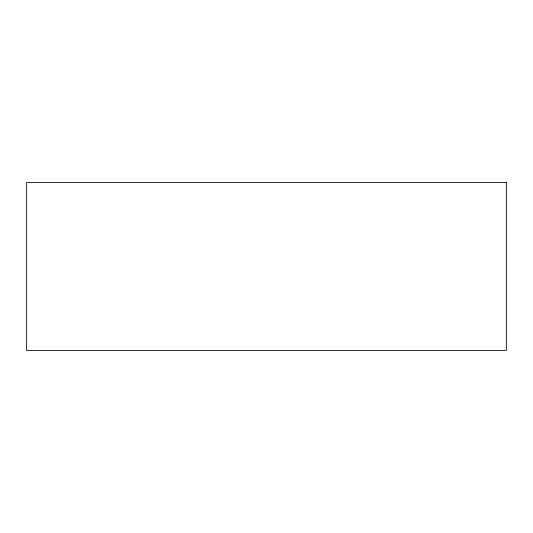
<?xml version="1.0" encoding="UTF-8"?>
<svg xmlns="http://www.w3.org/2000/svg" width="533" height="533" viewBox="0 0 533 533"><rect width="100%" height="100%" fill="white"/><g stroke="black" fill="none" stroke-linecap="round" stroke-linejoin="round"><path stroke-width="0.8" d="M506.35 182.553L26.65 182.553L26.65 350.447L506.35 350.447L506.35 182.553"/></g></svg>
